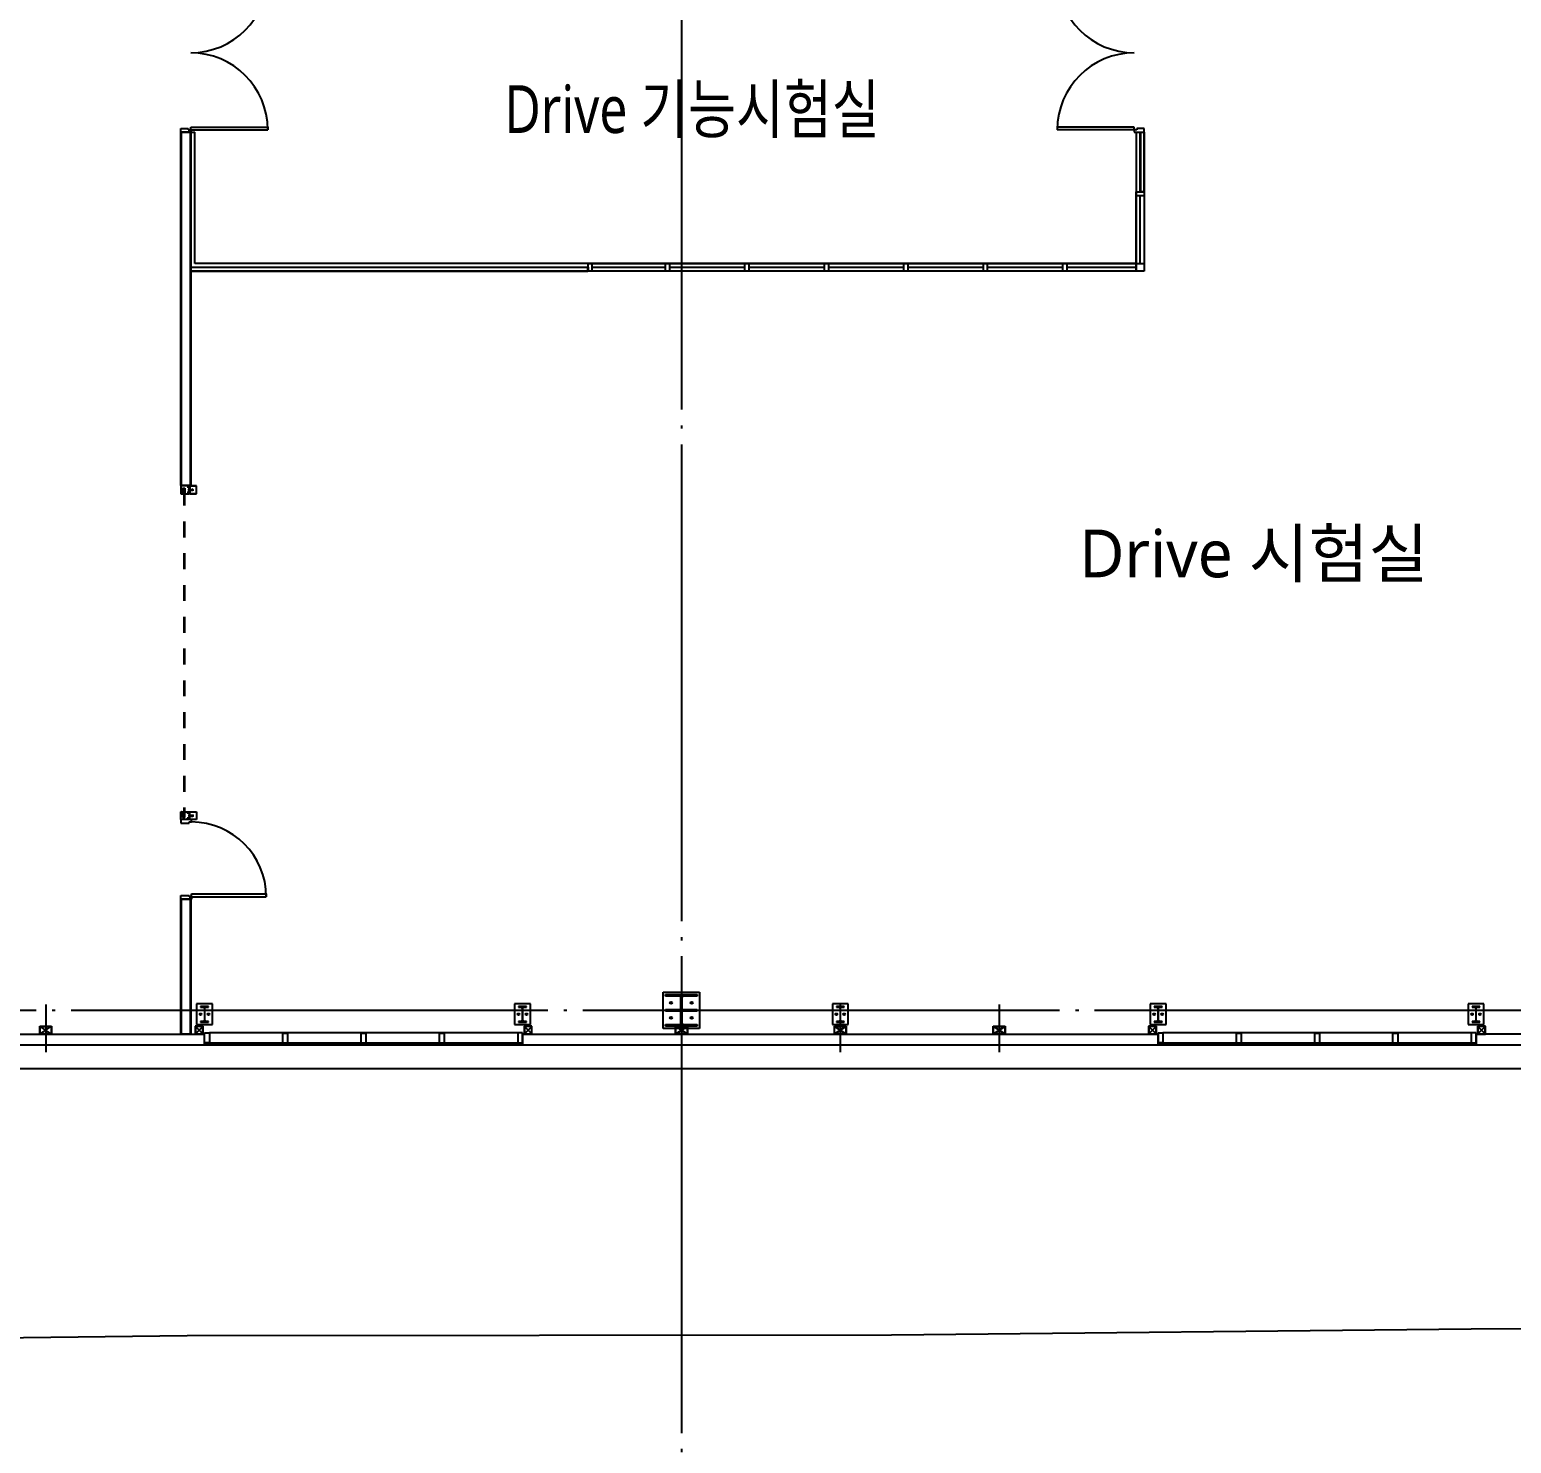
# Model space of a CAD drawing. Header units: millimetres. Extents: x -168200 to 672800, y -7409 to 118800.
# Drawn here: x 83298 to 101945, y 37451 to 55241 of the extents above; entities that cross this region are included whole.
import ezdxf
from ezdxf.enums import TextEntityAlignment as Align

# ---------------------------------------------------------------- set-up
doc = ezdxf.new("R2010")
doc.units = ezdxf.units.MM
doc.header["$LTSCALE"] = 200
doc.linetypes.add('CEN-GAUN', pattern=[32.2, 30, -1, 0.2, -1])
doc.linetypes.add('HIDDEN2', pattern=[1, 0.5, -0.5])
for name, color, linetype in [('1 BA', 9, 'Continuous'), ('1 CEN', 15, 'CEN-GAUN'), ('1 RM', 8, 'Continuous')]:
    doc.layers.add(name, color=color, linetype=linetype)
doc.styles.add('스타일1', font='malgun.ttf')

msp = doc.modelspace()

# ---------------------------------------------------------------- linework, layer by layer
at = {"layer": '1 BA'}
for p, q in [((85200, 53950), (85200, 53995)), ((85200, 53995), (85200, 53995)), ((85200, 53995), (85200, 53995)), ((85200, 53995), (85295, 53995)), ((85200, 53950), (85325, 53950)), ((85200, 49503.2), (85200, 53950)), ((85325, 53950), (85200, 53950)), ((85225, 53946), (85204, 53946)), ((85204, 53946), (85204, 49507.2)), ((85225, 53950), (85225, 53946)), ((85295, 53995), (85295, 53980)), ((85295, 53980), (85325, 53980)), ((85300, 53946), (85300, 53950)), ((85321, 53946), (85300, 53946)), ((85321, 49507.2), (85321, 53946)), ((85325, 53980), (85325, 54015)), ((85325, 54015), (86295, 54015)), ((85325, 53980), (86295, 53980)), ((85325, 53980), (85325, 53950)), ((85325, 53950), (85375, 53950)), ((85325, 53950), (85325, 49503.2)), ((85375, 52300), (85375, 53950)), ((86295, 54015), (86295, 53980)), ((97200, 54015), (96230, 54015)), ((96230, 54015), (96230, 53980)), ((97200, 53980), (96230, 53980)), ((97200, 53980), (97200, 54015)), ((97230, 53980), (97200, 53980)), ((97200, 53980), (97200, 53950)), ((97200, 53950), (97325, 53950)), ((97225, 53950), (97225, 52300)), ((97325, 53995), (97230, 53995)), ((97230, 53995), (97230, 53980)), ((97275, 53950), (97325, 53950)), ((97275, 53200), (97275, 53950)), ((97325, 53950), (97325, 53995)), ((97325, 53995), (97325, 53995)), ((97325, 53995), (97325, 53995)), ((97325, 53950), (97325, 53200)), ((97225, 53200), (97325, 53200)), ((97225, 52200), (97225, 53200)), ((97225, 53200), (97325, 53200)), ((97225, 53150), (97225, 53200)), ((97325, 53150), (97225, 53150)), ((97325, 53200), (97275, 53200)), ((97275, 52300), (97275, 53150)), ((97325, 53200), (97325, 52200)), ((97325, 53200), (97325, 53150)), ((85325, 52200), (85325, 52250)), ((85325, 52250), (90325, 52250)), ((97225, 52300), (85375, 52300)), ((90325, 52200), (90325, 52300)), ((90325, 52300), (90375, 52300)), ((90325, 52300), (97225, 52300)), ((90325, 52200), (90325, 52300)), ((90325, 52250), (90325, 52200)), ((90375, 52300), (90375, 52200)), ((90375, 52250), (91300, 52250)), ((91300, 52200), (91300, 52300)), ((91300, 52300), (91350, 52300)), ((91350, 52300), (91350, 52200)), ((91350, 52250), (92300, 52250)), ((92300, 52200), (92300, 52300)), ((92300, 52300), (92350, 52300)), ((92350, 52300), (92350, 52200)), ((92350, 52250), (93300, 52250)), ((93300, 52200), (93300, 52300)), ((93300, 52300), (93350, 52300)), ((93350, 52300), (93350, 52200)), ((93350, 52250), (94300, 52250)), ((94300, 52200), (94300, 52300)), ((94300, 52300), (94350, 52300)), ((94350, 52300), (94350, 52200)), ((94350, 52250), (95300, 52250)), ((95300, 52200), (95300, 52300)), ((95300, 52300), (95350, 52300)), ((95350, 52300), (95350, 52200)), ((95350, 52250), (96300, 52250)), ((96300, 52200), (96300, 52300)), ((96300, 52300), (96350, 52300)), ((96350, 52300), (96350, 52200)), ((96350, 52250), (97225, 52250)), ((97225, 52300), (97325, 52300)), ((97225, 52200), (97225, 52300)), ((97225, 52300), (97225, 52200)), ((97325, 52300), (97325, 52200)), ((90325, 52200), (85325, 52200)), ((90375, 52200), (90325, 52200)), ((97225, 52200), (90325, 52200)), ((91350, 52200), (91300, 52200)), ((92350, 52200), (92300, 52200)), ((93350, 52200), (93300, 52200)), ((94350, 52200), (94300, 52200)), ((95350, 52200), (95300, 52200)), ((96350, 52200), (96300, 52200)), ((97325, 52200), (97225, 52200)), ((97325, 52200), (97225, 52200)), ((85325, 49503.2), (85200, 49503.2)), ((85200, 49503.2), (85325, 49503.2)), ((85200, 49500), (85200, 49400)), ((85300, 49500), (85200, 49500)), ((85201.5, 49498.5), (85201.5, 49401.5)), ((85298.5, 49498.5), (85201.5, 49498.5)), ((85204, 49507.2), (85321, 49507.2)), ((85211.9, 49419.8), (85215.6, 49424.9)), ((85211.9, 49419.8), (85211.9, 49402.5)), ((85219.4, 49419.8), (85215.6, 49424.9)), ((85219.4, 49419.8), (85219.4, 49402.5)), ((85223.5, 49471.5), (85223.5, 49413.8)), ((85223.5, 49471.5), (85251.5, 49471.5)), ((85225, 49470), (85225, 49411.3)), ((85225, 49470), (85250, 49470)), ((85238.2, 49451.5), (85248.2, 49451.5)), ((85250, 49470), (85250, 49400)), ((85251.5, 49471.5), (85251.5, 49401.5)), ((85310, 49485), (85280, 49485)), ((85280, 49482.7), (85280, 49485)), ((85307.7, 49482.7), (85280, 49482.7)), ((85307.7, 49417.3), (85280, 49417.3)), ((85280, 49415), (85280, 49417.3)), ((85310, 49415), (85280, 49415)), ((85298.5, 49485), (85298.5, 49498.5)), ((85300, 49485), (85298.5, 49485)), ((85298.5, 49415), (85300, 49415)), ((85298.5, 49401.5), (85298.5, 49415)), ((85299.9, 49455), (85307.7, 49455)), ((85299.9, 49445), (85307.7, 49445)), ((85300, 49485), (85300, 49500)), ((85300, 49400), (85300, 49415)), ((85301.6, 49460), (85307.7, 49460)), ((85301.6, 49440), (85301.6, 49460)), ((85301.6, 49440), (85307.7, 49440)), ((85307.7, 49417.3), (85307.7, 49482.7)), ((85400, 49500), (85310, 49500)), ((85310, 49500), (85310, 49400)), ((85310, 49415), (85310, 49485)), ((85310, 49455), (85349.7, 49455)), ((85310, 49445), (85349.7, 49445)), ((85397.7, 49497.7), (85312.3, 49497.7)), ((85312.3, 49497.7), (85312.3, 49402.3)), ((85397.7, 49402.3), (85397.7, 49497.7)), ((85400, 49400), (85400, 49500)), ((85200, 49400), (85225, 49400)), ((85200, 49400), (85228.7, 49400)), ((85201.5, 49413.8), (85223.5, 49413.8)), ((85201.5, 49411.3), (85225, 49411.3)), ((85201.5, 49401.5), (85223.5, 49401.5)), ((85202.5, 49402.5), (85228.7, 49402.5)), ((85207.5, 49402.5), (85207.5, 49405)), ((85207.5, 49405), (85228.7, 49405)), ((85211.9, 49402.5), (85209.2, 49400)), ((85219.4, 49402.5), (85222.1, 49400)), ((85225, 49411.3), (85231.3, 49411.3)), ((85250, 49400), (85300, 49400)), ((85251.5, 49401.5), (85298.5, 49401.5)), ((85310, 49400), (85400, 49400)), ((85312.3, 49402.3), (85397.7, 49402.3)), ((85200, 45300), (85200, 45400)), ((85200, 45400), (85225, 45400)), ((85200, 45400), (85228.7, 45400)), ((85201.5, 45301.5), (85201.5, 45398.5)), ((85201.5, 45398.5), (85223.5, 45398.5)), ((85201.5, 45388.8), (85225, 45388.8)), ((85201.5, 45386.3), (85223.5, 45386.3)), ((85202.5, 45397.5), (85228.7, 45397.5)), ((85207.5, 45397.5), (85207.5, 45395)), ((85207.5, 45395), (85228.7, 45395)), ((85211.9, 45397.5), (85209.2, 45400)), ((85211.9, 45380.2), (85211.9, 45397.5)), ((85211.9, 45380.2), (85215.6, 45375.1)), ((85219.4, 45380.2), (85215.6, 45375.1)), ((85219.4, 45397.5), (85222.1, 45400)), ((85219.4, 45380.2), (85219.4, 45397.5)), ((85223.5, 45328.5), (85223.5, 45386.3)), ((85223.5, 45328.5), (85251.5, 45328.5)), ((85225, 45330), (85225, 45388.8)), ((85225, 45388.8), (85231.3, 45388.8)), ((85225, 45330), (85250, 45330)), ((85238.2, 45348.5), (85248.2, 45348.5)), ((85250, 45330), (85250, 45400)), ((85250, 45400), (85300, 45400)), ((85251.5, 45328.5), (85251.5, 45398.5)), ((85251.5, 45398.5), (85298.5, 45398.5)), ((85310, 45385), (85280, 45385)), ((85280, 45385), (85280, 45382.7)), ((85307.7, 45382.7), (85280, 45382.7)), ((85307.7, 45317.3), (85280, 45317.3)), ((85280, 45317.3), (85280, 45315)), ((85310, 45315), (85280, 45315)), ((85298.5, 45398.5), (85298.5, 45385)), ((85298.5, 45385), (85300, 45385)), ((85300, 45315), (85298.5, 45315)), ((85298.5, 45315), (85298.5, 45301.5)), ((85299.9, 45355), (85307.7, 45355)), ((85299.9, 45345), (85307.7, 45345)), ((85300, 45400), (85300, 45385)), ((85300, 45315), (85300, 45300)), ((85301.6, 45360), (85307.7, 45360)), ((85301.6, 45360), (85301.6, 45340)), ((85301.6, 45340), (85307.7, 45340)), ((85307.7, 45382.7), (85307.7, 45317.3)), ((85310, 45300), (85310, 45400)), ((85310, 45400), (85400, 45400)), ((85310, 45385), (85310, 45315)), ((85310, 45355), (85349.7, 45355)), ((85310, 45345), (85349.7, 45345)), ((85312.3, 45302.3), (85312.3, 45397.7)), ((85312.3, 45397.7), (85397.7, 45397.7)), ((85397.7, 45397.7), (85397.7, 45302.3)), ((85400, 45400), (85400, 45300)), ((85200, 45300), (85200, 45255)), ((85335, 45300), (85200, 45300)), ((85300, 45300), (85200, 45300)), ((85200, 45255), (85200, 45255)), ((85200, 45255), (85200, 45255)), ((85200, 45255), (85305, 45255)), ((85298.5, 45301.5), (85201.5, 45301.5)), ((85305, 45255), (85305, 45270)), ((85305, 45270), (85335, 45270)), ((85400, 45300), (85310, 45300)), ((85397.7, 45302.3), (85312.3, 45302.3)), ((85335, 45270), (85335, 45300)), ((85200, 44300), (85200, 44345)), ((85200, 44345), (85200, 44345)), ((85200, 44345), (85200, 44345)), ((85200, 44345), (85305, 44345)), ((85200, 44300), (85325, 44300)), ((85200, 42600), (85200, 44300)), ((85200, 44300), (85325, 44300)), ((85335, 44300), (85200, 44300)), ((85225, 44296), (85204, 44296)), ((85204, 44296), (85204, 42604)), ((85225, 44300), (85225, 44296)), ((85300, 44296), (85300, 44300)), ((85321, 44296), (85300, 44296)), ((85305, 44345), (85305, 44330)), ((85305, 44330), (85335, 44330)), ((85321, 42604), (85321, 44296)), ((85325, 44300), (85325, 42600)), ((85335, 44330), (85335, 44365)), ((85335, 44365), (86275, 44365)), ((85335, 44330), (86275, 44330)), ((85335, 44330), (85335, 44300)), ((86275, 44365), (86275, 44330)), ((91270, 43130), (91730, 43130)), ((91270, 42670), (91270, 43130)), ((91300, 43079), (91300, 43100)), ((91300, 43100), (91700, 43100)), ((91471.5, 43079), (91300, 43079)), ((91700, 43079), (91528.5, 43079)), ((91700, 43100), (91700, 43079)), ((91730, 43130), (91730, 42670)), ((83500, 42975), (83500, 42375)), ((85600, 42980), (85400, 42980)), ((85400, 42980), (85400, 42720)), ((85550, 42950), (85450, 42950)), ((85450, 42950), (85450, 42941)), ((85450, 42941), (85484, 42941)), ((85497, 42928), (85497, 42772)), ((85503, 42772), (85503, 42928)), ((85516, 42941), (85550, 42941)), ((85550, 42941), (85550, 42950)), ((85600, 42720), (85600, 42980)), ((89600, 42980), (89400, 42980)), ((89400, 42980), (89400, 42720)), ((89550, 42950), (89450, 42950)), ((89450, 42950), (89450, 42941)), ((89450, 42941), (89484, 42941)), ((89497, 42928), (89497, 42772)), ((89503, 42772), (89503, 42928)), ((89516, 42941), (89550, 42941)), ((89550, 42941), (89550, 42950)), ((89600, 42720), (89600, 42980)), ((91300, 42909.5), (91493.5, 42909.5)), ((91300, 42890.5), (91300, 42909.5)), ((91493.5, 42890.5), (91300, 42890.5)), ((91493.5, 42743), (91493.5, 43057)), ((91493.5, 42909.5), (91493.5, 42890.5)), ((91500, 42975), (91500, 42375)), ((91506.5, 43057), (91506.5, 42743)), ((91506.5, 42909.5), (91700, 42909.5)), ((91506.5, 42890.5), (91506.5, 42909.5)), ((91700, 42890.5), (91506.5, 42890.5)), ((91700, 42909.5), (91700, 42890.5)), ((93600, 42980), (93400, 42980)), ((93400, 42980), (93400, 42720)), ((93550, 42950), (93450, 42950)), ((93450, 42950), (93450, 42941)), ((93450, 42941), (93484, 42941)), ((93497, 42928), (93497, 42772)), ((93500, 42975), (93500, 42375)), ((93503, 42772), (93503, 42928)), ((93516, 42941), (93550, 42941)), ((93550, 42941), (93550, 42950)), ((93600, 42720), (93600, 42980)), ((95500, 42975), (95500, 42375)), ((97600, 42980), (97400, 42980)), ((97400, 42980), (97400, 42720)), ((97550, 42950), (97450, 42950)), ((97450, 42950), (97450, 42941)), ((97450, 42941), (97484, 42941)), ((97497, 42928), (97497, 42772)), ((97503, 42772), (97503, 42928)), ((97516, 42941), (97550, 42941)), ((97550, 42941), (97550, 42950)), ((97600, 42720), (97600, 42980)), ((101600, 42980), (101400, 42980)), ((101400, 42980), (101400, 42720)), ((101550, 42950), (101450, 42950)), ((101450, 42950), (101450, 42941)), ((101450, 42941), (101484, 42941)), ((101497, 42928), (101497, 42772)), ((101503, 42772), (101503, 42928)), ((101516, 42941), (101550, 42941)), ((101550, 42941), (101550, 42950)), ((101600, 42720), (101600, 42980)), ((85400, 42720), (85600, 42720)), ((85484, 42759), (85450, 42759)), ((85450, 42759), (85450, 42750)), ((85450, 42750), (85550, 42750)), ((85550, 42759), (85516, 42759)), ((85550, 42750), (85550, 42759)), ((89400, 42720), (89600, 42720)), ((89484, 42759), (89450, 42759)), ((89450, 42759), (89450, 42750)), ((89450, 42750), (89550, 42750)), ((89550, 42759), (89516, 42759)), ((89550, 42750), (89550, 42759)), ((91300, 42700), (91300, 42721)), ((91300, 42721), (91471.5, 42721)), ((91528.5, 42721), (91700, 42721)), ((91700, 42721), (91700, 42700)), ((93400, 42720), (93600, 42720)), ((93484, 42759), (93450, 42759)), ((93450, 42759), (93450, 42750)), ((93450, 42750), (93550, 42750)), ((93550, 42759), (93516, 42759)), ((93550, 42750), (93550, 42759)), ((97400, 42720), (97600, 42720)), ((97484, 42759), (97450, 42759)), ((97450, 42759), (97450, 42750)), ((97450, 42750), (97550, 42750)), ((97550, 42759), (97516, 42759)), ((97550, 42750), (97550, 42759)), ((101400, 42720), (101600, 42720)), ((101484, 42759), (101450, 42759)), ((101450, 42759), (101450, 42750)), ((101450, 42750), (101550, 42750)), ((101550, 42759), (101516, 42759)), ((101550, 42750), (101550, 42759)), ((81500, 42600), (85500, 42600)), ((83425, 42600), (83425, 42700)), ((83425, 42700), (83575, 42700)), ((83575, 42600), (83425, 42600)), ((83571, 42604), (83429, 42696)), ((83429, 42604), (83571, 42696)), ((83429, 42604), (83429, 42696)), ((83429, 42696), (83571, 42696)), ((83571, 42604), (83429, 42604)), ((83571, 42696), (83571, 42604)), ((83575, 42700), (83575, 42600)), ((85325, 42600), (85200, 42600)), ((85204, 42604), (85321, 42604)), ((85380, 42700), (85380, 42600)), ((85480, 42700), (85380, 42700)), ((85380, 42600), (85480, 42600)), ((85476, 42696), (85384, 42604)), ((85384, 42696), (85476, 42604)), ((85384, 42696), (85384, 42604)), ((85476, 42696), (85384, 42696)), ((85384, 42604), (85476, 42604)), ((85476, 42604), (85476, 42696)), ((85480, 42600), (85480, 42700)), ((85500, 42615), (85560, 42615)), ((85500, 42465), (85500, 42615)), ((85500, 42465), (85500, 42600)), ((85560, 42615), (85560, 42489)), ((86485, 42614.4), (86545, 42614.4)), ((86485, 42488.4), (86485, 42614.4)), ((86545, 42614.4), (86545, 42488.4)), ((87470, 42614.4), (87530, 42614.4)), ((87470, 42488.4), (87470, 42614.4)), ((87530, 42614.4), (87530, 42488.4)), ((88455, 42614.4), (88515, 42614.4)), ((88455, 42488.4), (88455, 42614.4)), ((88515, 42614.4), (88515, 42488.4)), ((89440, 42615), (89440, 42489)), ((89500, 42615), (89440, 42615)), ((89500, 42465), (89500, 42615)), ((89500, 42600), (97500, 42600)), ((89500, 42600), (89500, 42465)), ((89520, 42700), (89520, 42600)), ((89620, 42700), (89520, 42700)), ((89520, 42600), (89620, 42600)), ((89616, 42696), (89524, 42604)), ((89524, 42696), (89616, 42604)), ((89524, 42696), (89524, 42604)), ((89616, 42696), (89524, 42696)), ((89524, 42604), (89616, 42604)), ((89616, 42604), (89616, 42696)), ((89620, 42600), (89620, 42700)), ((91730, 42670), (91270, 42670)), ((91700, 42700), (91300, 42700)), ((91425, 42600), (91425, 42700)), ((91425, 42700), (91575, 42700)), ((91575, 42600), (91425, 42600)), ((91571, 42604), (91429, 42696)), ((91429, 42604), (91571, 42696)), ((91429, 42604), (91429, 42696)), ((91429, 42696), (91571, 42696)), ((91571, 42604), (91429, 42604)), ((91571, 42696), (91571, 42604)), ((91575, 42700), (91575, 42600)), ((93425, 42600), (93425, 42700)), ((93425, 42700), (93575, 42700)), ((93575, 42600), (93425, 42600)), ((93571, 42604), (93429, 42696)), ((93429, 42604), (93571, 42696)), ((93429, 42604), (93429, 42696)), ((93429, 42696), (93571, 42696)), ((93571, 42604), (93429, 42604)), ((93571, 42696), (93571, 42604)), ((93575, 42700), (93575, 42600)), ((95425, 42600), (95425, 42700)), ((95425, 42700), (95575, 42700)), ((95575, 42600), (95425, 42600)), ((95571, 42604), (95429, 42696)), ((95429, 42604), (95571, 42696)), ((95429, 42604), (95429, 42696)), ((95429, 42696), (95571, 42696)), ((95571, 42604), (95429, 42604)), ((95571, 42696), (95571, 42604)), ((95575, 42700), (95575, 42600)), ((97380, 42700), (97380, 42600)), ((97480, 42700), (97380, 42700)), ((97380, 42600), (97480, 42600)), ((97476, 42696), (97384, 42604)), ((97384, 42696), (97476, 42604)), ((97384, 42696), (97384, 42604)), ((97476, 42696), (97384, 42696)), ((97384, 42604), (97476, 42604)), ((97476, 42604), (97476, 42696)), ((97480, 42600), (97480, 42700)), ((97500, 42615), (97560, 42615)), ((97500, 42465), (97500, 42615)), ((97500, 42600), (97500, 42465)), ((97560, 42615), (97560, 42489)), ((98485, 42614.4), (98545, 42614.4)), ((98485, 42488.4), (98485, 42614.4)), ((98545, 42614.4), (98545, 42488.4)), ((99470, 42614.4), (99530, 42614.4)), ((99470, 42488.4), (99470, 42614.4)), ((99530, 42614.4), (99530, 42488.4)), ((100455, 42614.4), (100515, 42614.4)), ((100455, 42488.4), (100455, 42614.4)), ((100515, 42614.4), (100515, 42488.4)), ((101440, 42615), (101440, 42489)), ((101500, 42615), (101440, 42615)), ((101500, 42465), (101500, 42615)), ((105500, 42600), (101500, 42600)), ((101500, 42600), (101500, 42465)), ((101520, 42700), (101520, 42600)), ((101620, 42700), (101520, 42700)), ((101520, 42600), (101620, 42600)), ((101616, 42696), (101524, 42604)), ((101524, 42696), (101616, 42604)), ((101524, 42696), (101524, 42604)), ((101616, 42696), (101524, 42696)), ((101524, 42604), (101616, 42604)), ((101616, 42604), (101616, 42696)), ((101620, 42600), (101620, 42700)), ((76900, 42465), (87000, 42465)), ((76900, 42465), (113035, 42465)), ((85560, 42489), (85500, 42489)), ((85530, 42465), (85500, 42465)), ((85530, 42489), (85530, 42465)), ((86545, 42488.4), (86485, 42488.4)), ((86515, 42488.4), (86515, 42464.4)), ((87530, 42488.4), (87470, 42488.4)), ((87500, 42488.4), (87500, 42464.4)), ((88515, 42488.4), (88455, 42488.4)), ((88485, 42488.4), (88485, 42464.4)), ((89440, 42489), (89500, 42489)), ((89470, 42489), (89470, 42465)), ((89470, 42465), (89500, 42465)), ((89500, 42465), (97500, 42465)), ((97560, 42489), (97500, 42489)), ((97530, 42465), (97500, 42465)), ((97530, 42489), (97530, 42465)), ((98545, 42488.4), (98485, 42488.4)), ((98515, 42488.4), (98515, 42464.4)), ((99530, 42488.4), (99470, 42488.4)), ((99500, 42488.4), (99500, 42464.4)), ((100515, 42488.4), (100455, 42488.4)), ((100485, 42488.4), (100485, 42464.4)), ((101440, 42489), (101500, 42489)), ((101470, 42489), (101470, 42465)), ((101470, 42465), (101500, 42465)), ((101500, 42465), (105500, 42465)), ((113035, 42165), (76900, 42165)), ((85278.5, 38804.1), (77372.4, 38712.8)), ((94144.1, 38813.2), (85278.5, 38804.1)), ((101437.4, 38885.9), (94144.1, 38813.2)), ((107930.6, 38919.4), (101437.4, 38885.9))]:
    msp.add_line(p, q, dxfattribs=at)
at = {"layer": '1 BA', "ltscale": 253}
for p, q in [((97285, 53948.4), (97276.6, 53948.4)), ((97276.6, 53948.4), (97276.6, 53201.6)), ((97285, 53950), (97285, 53948.4)), ((97315, 53948.4), (97315, 53950)), ((97323.4, 53948.4), (97315, 53948.4)), ((97323.4, 53201.6), (97323.4, 53948.4)), ((97276.6, 53201.6), (97323.4, 53201.6)), ((85326.6, 52240), (85325, 52240)), ((90323.4, 52248.4), (85326.6, 52248.4)), ((85326.6, 52248.4), (85326.6, 52240)), ((90323.4, 52201.6), (90323.4, 52248.4)), ((85325, 52210), (85326.6, 52210)), ((85326.6, 52210), (85326.6, 52201.6)), ((85326.6, 52201.6), (90323.4, 52201.6))]:
    msp.add_line(p, q, dxfattribs=at)
at = {"layer": '1 BA', "linetype": 'Continuous'}
for p, q in [((85227.7, 49405), (85238.1, 49415.4)), ((85202.5, 49407.9), (85205.9, 49411.3)), ((85207.5, 49403.3), (85202.5, 49408.3)), ((85202.7, 49402.5), (85202.5, 49402.7)), ((85202.7, 49402.5), (85211.5, 49411.3)), ((85211.4, 49405), (85205.2, 49411.3)), ((85211.9, 49410.2), (85210.8, 49411.3)), ((85210.9, 49405), (85211.9, 49406)), ((85215.6, 49406.4), (85211.9, 49410.2)), ((85211.9, 49406), (85215.6, 49409.8)), ((85215.6, 49409.8), (85217.1, 49411.3)), ((85217, 49405), (85215.6, 49406.4)), ((85219.4, 49408.3), (85216.4, 49411.3)), ((85216.5, 49405), (85219.4, 49407.9)), ((85219.4, 49407.9), (85222.7, 49411.3)), ((85222.7, 49405), (85219.4, 49408.3)), ((85228.3, 49405), (85222, 49411.3)), ((85222.1, 49405), (85228.3, 49411.3)), ((85232.2, 49406.7), (85227.6, 49411.3)), ((85235.6, 49408.9), (85232.7, 49411.8)), ((85237.2, 49413), (85235.9, 49414.2)), ((85202.5, 45395.4), (85204.6, 45397.5)), ((85202.5, 45389.7), (85207.8, 45395)), ((85208.5, 45388.8), (85202.5, 45394.7)), ((85202.9, 45388.8), (85202.5, 45389.1)), ((85207.5, 45395.3), (85205.3, 45397.5)), ((85207.1, 45388.8), (85211.9, 45393.5)), ((85211.9, 45391), (85207.8, 45395)), ((85211.9, 45393.5), (85213.4, 45395)), ((85214.1, 45388.8), (85211.9, 45391)), ((85212.7, 45388.8), (85215.6, 45391.6)), ((85215.6, 45392.8), (85213.4, 45395)), ((85215.6, 45391.6), (85219, 45395)), ((85219.4, 45389.1), (85215.6, 45392.8)), ((85218.3, 45388.8), (85219.4, 45389.8)), ((85219.4, 45394.7), (85219.1, 45395)), ((85219.4, 45389.8), (85224.6, 45395)), ((85225.3, 45388.8), (85219.4, 45394.7)), ((85219.7, 45388.8), (85219.4, 45389.1)), ((85224, 45388.8), (85229.8, 45394.6)), ((85230.9, 45388.8), (85224.7, 45395)), ((85229.6, 45388.8), (85233.4, 45392.6)), ((85236.5, 45388.8), (85231.7, 45393.5)), ((85234, 45387.6), (85236.1, 45389.7)), ((85236.8, 45384.8), (85237.7, 45385.7)), ((89500, 42615), (85560, 42615)), ((101500, 42615), (97560, 42615))]:
    msp.add_line(p, q, dxfattribs=at)
at = {"layer": '1 BA', "linetype": 'HIDDEN2', "ltscale": 2}
for p, q in [((85238.2, 49451.5), (85238.2, 45348.5)), ((85248.2, 49451.5), (85248.2, 45348.5))]:
    msp.add_line(p, q, dxfattribs=at)
at = {"layer": '1 BA', "linetype": 'Continuous', "ltscale": 2}
for p, q in [((85530, 42489), (89500, 42489)), ((85530, 42465), (89470, 42465)), ((97530, 42489), (101500, 42489)), ((97530, 42465), (101470, 42465))]:
    msp.add_line(p, q, dxfattribs=at)
at = {"layer": '1 BA'}
for centre, radius in [((91370, 42994.3), 13.5), ((91630, 42994.3), 13.5), ((85450, 42850), 12), ((85550, 42850), 12), ((89450, 42850), 12), ((89550, 42850), 12), ((91370, 42805.8), 13.5), ((91630, 42805.8), 13.5), ((93450, 42850), 12), ((93550, 42850), 12), ((97450, 42850), 12), ((97550, 42850), 12), ((101450, 42850), 12), ((101550, 42850), 12)]:
    msp.add_circle(centre, radius, dxfattribs=at)
for centre, radius, start, end in [((85325, 55920), 970, 270, 0), ((97200, 55920), 970, 180, 270), ((85325, 53980), 970, 0, 90), ((97200, 53980), 970, 90, 180), ((85227.1, 49415.8), 11, 280.77904, 358.34302), ((85229.9, 49419.2), 8.07, 279.96603, 334.90168), ((85237.6, 49415.3), 0.603, 18.9819, 122.40518), ((85323.6, 49450), 24.2, 155.5812, 204.4188), ((85305, 49505.6), 7.53, 228.38638, 311.61362), ((85305, 49504.4), 7.53, 228.38638, 311.61362), ((85305, 49503.2), 7.53, 228.38638, 311.61362), ((85305, 49502), 7.53, 228.38638, 311.61362), ((85305, 49500.8), 7.53, 228.38638, 311.61362), ((85305, 49499.6), 7.53, 228.38638, 311.61362), ((85305, 49498.4), 7.53, 228.38638, 311.61362), ((85305, 49497.2), 7.53, 228.38638, 311.61362), ((85305, 49496), 7.53, 228.38638, 311.61362), ((85305, 49494.8), 7.53, 228.38638, 311.61362), ((85357.2, 49457.3), 7.9, 126.96088, 241.83062), ((85349, 49443.8), 7.93, 317.36886, 55.66201), ((85228.7, 49402.5), 2.5, 270, 90), ((85305, 49405.2), 7.53, 48.38638, 131.61362), ((85305, 49404), 7.53, 48.38638, 131.61362), ((85305, 49402.8), 7.53, 48.38638, 131.61362), ((85305, 49401.6), 7.53, 48.38638, 131.61362), ((85305, 49400.4), 7.53, 48.38638, 131.61362), ((85305, 49399.2), 7.53, 48.38638, 131.61362), ((85305, 49398), 7.53, 48.38638, 131.61362), ((85305, 49396.8), 7.53, 48.38638, 131.61362), ((85305, 49395.6), 7.53, 48.38638, 131.61362), ((85305, 49394.4), 7.53, 48.38638, 131.61362), ((85228.7, 45397.5), 2.5, 270, 90), ((85227.1, 45384.2), 11, 1.65698, 79.22096), ((85229.9, 45380.8), 8.07, 25.09832, 80.03397), ((85237.6, 45384.7), 0.603, 237.59482, 341.0181), ((85323.6, 45350), 24.2, 155.5812, 204.4188), ((85305, 45405.6), 7.53, 228.38638, 311.61362), ((85305, 45404.4), 7.53, 228.38638, 311.61362), ((85305, 45403.2), 7.53, 228.38638, 311.61362), ((85305, 45402), 7.53, 228.38638, 311.61362), ((85305, 45400.8), 7.53, 228.38638, 311.61362), ((85305, 45399.6), 7.53, 228.38638, 311.61362), ((85305, 45398.4), 7.53, 228.38638, 311.61362), ((85305, 45397.2), 7.53, 228.38638, 311.61362), ((85305, 45396), 7.53, 228.38638, 311.61362), ((85305, 45394.8), 7.53, 228.38638, 311.61362), ((85305, 45305.2), 7.53, 48.38638, 131.61362), ((85357.2, 45342.7), 7.9, 118.16938, 233.03912), ((85349, 45356.2), 7.93, 304.33799, 42.63114), ((85305, 45304), 7.53, 48.38638, 131.61362), ((85305, 45302.8), 7.53, 48.38638, 131.61362), ((85305, 45301.6), 7.53, 48.38638, 131.61362), ((85305, 45300.4), 7.53, 48.38638, 131.61362), ((85305, 45299.2), 7.53, 48.38638, 131.61362), ((85305, 45298), 7.53, 48.38638, 131.61362), ((85305, 45296.8), 7.53, 48.38638, 131.61362), ((85305, 45295.6), 7.53, 48.38638, 131.61362), ((85305, 45294.4), 7.53, 48.38638, 131.61362), ((85335, 44330), 940, 0, 90), ((91471.5, 43057), 22, 0, 90), ((91528.5, 43057), 22, 90, 180), ((85484, 42928), 13, 0.18413, 90.18413), ((85516, 42928), 13, 90.18413, 180.18413), ((89484, 42928), 13, 0.18413, 90.18413), ((89516, 42928), 13, 90.18413, 180.18413), ((93484, 42928), 13, 0.18413, 90.18413), ((93516, 42928), 13, 90.18413, 180.18413), ((97484, 42928), 13, 0.18413, 90.18413), ((97516, 42928), 13, 90.18413, 180.18413), ((101484, 42928), 13, 0.18413, 90.18413), ((101516, 42928), 13, 90.18413, 180.18413), ((85484, 42772), 13, 270.18413, 0.18413), ((85516, 42772), 13, 180.18413, 270.18413), ((89484, 42772), 13, 270.18413, 0.18413), ((89516, 42772), 13, 180.18413, 270.18413), ((91471.5, 42743), 22, 270, 0), ((91528.5, 42743), 22, 180, 270), ((93484, 42772), 13, 270.18413, 0.18413), ((93516, 42772), 13, 180.18413, 270.18413), ((97484, 42772), 13, 270.18413, 0.18413), ((97516, 42772), 13, 180.18413, 270.18413), ((101484, 42772), 13, 270.18413, 0.18413), ((101516, 42772), 13, 180.18413, 270.18413)]:
    msp.add_arc(centre, radius, start, end, dxfattribs=at)
at = {"layer": '1 CEN'}
for p, q in [((91500, 95100), (91500, 32900)), ((91500, 95100), (91500, 32900)), ((32300, 42900), (117500, 42900)), ((32300, 42900), (117500, 42900))]:
    msp.add_line(p, q, dxfattribs=at)

# ---------------------------------------------------------------- texts
at = {"layer": '1 RM', "style": '스타일1', "width": 0.8}
msp.add_text('Drive 기능시험실', height=600, dxfattribs=at).set_placement((91634.7, 54249.9), align=Align.MIDDLE)
at = {"layer": '1 RM', "style": '스타일1'}
msp.add_text('Drive 시험실', height=600, dxfattribs=at).set_placement((98703, 48658.4), align=Align.MIDDLE)

doc.saveas('drawing.dxf')
